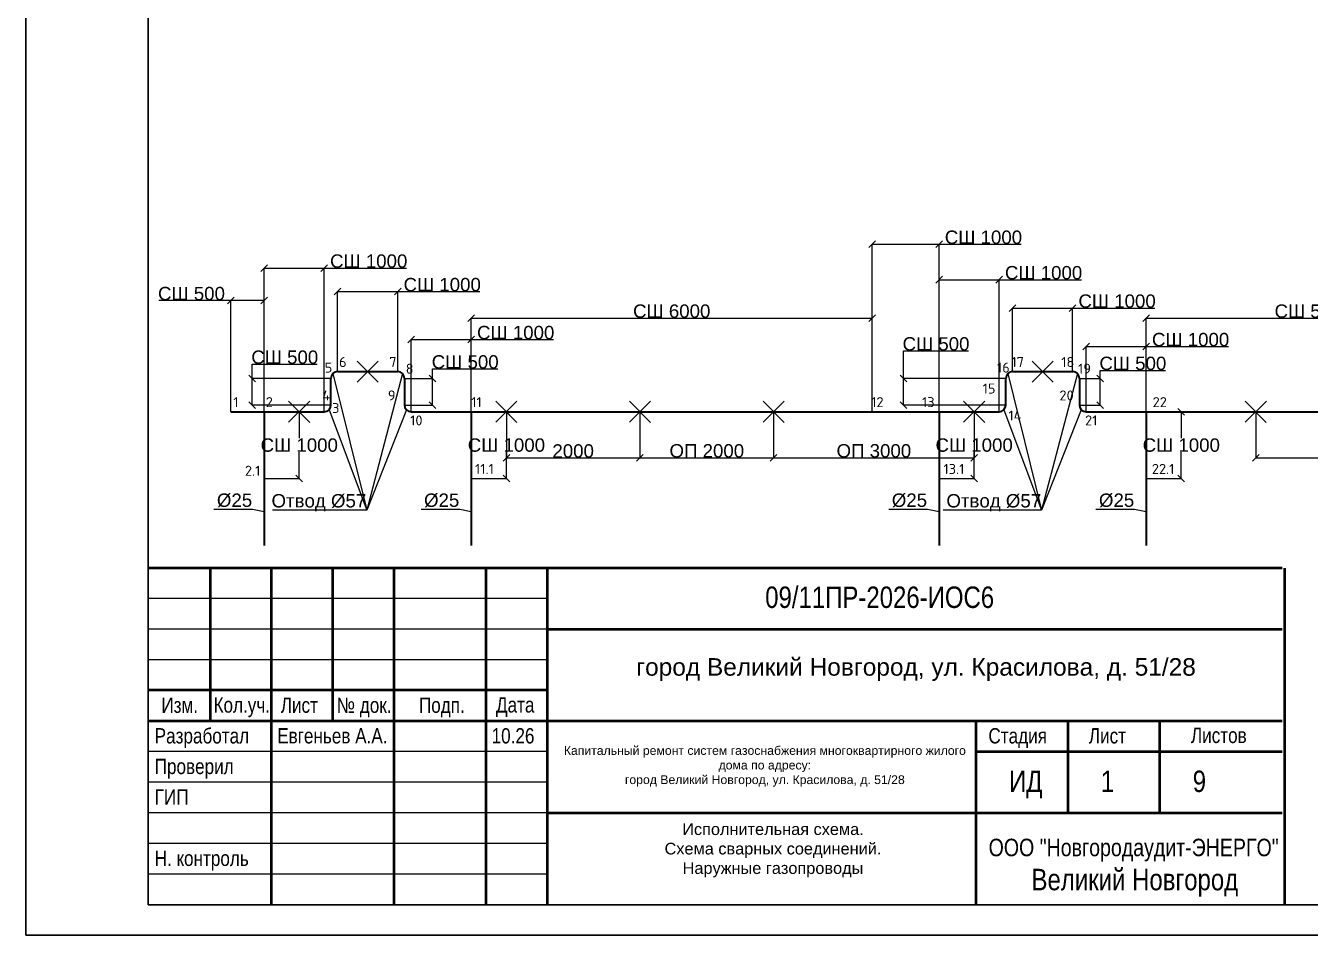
# Model space of a CAD drawing. Header units: inches. Extents: x -14875 to 29939, y -511 to 58086.
# Drawn here: x -8568 to 10657, y 30856 to 44471 of the extents above; entities that cross this region are included whole.
import ezdxf
from ezdxf import colors
from ezdxf.entities.mleader import LeaderData, LeaderLine
from ezdxf.enums import TextEntityAlignment as Align
from ezdxf.math import Vec2, Vec3

# ---------------------------------------------------------------- set-up
doc = ezdxf.new("R2010")
doc.units = ezdxf.units.IN
doc.header["$MEASUREMENT"] = 0
doc.linetypes.add('ACAD_ISO02W100', pattern=[15, 12, -3])
doc.layers.get('0').update_dxf_attribs({"color": 18, "true_color": 0x000000})
for name, color, linetype, lineweight in [('анп Рамка жирная', 7, 'Continuous', 50), ('ГП_Таbлицы', 7, 'Continuous', 50), ('Трубы', 7, 'Continuous', 40)]:
    doc.layers.add(name, color=color, linetype=linetype, lineweight=lineweight)
doc.styles.add('ISO', font='arial.ttf')
doc.styles.add('PROFIL', font='simplex.shx')
doc.styles.get("Standard").update_dxf_attribs({"font": 'arial.ttf'})
doc.dimstyles.get("Standard").update_dxf_attribs({"dimtxt": 0.18, "dimasz": 0.18, "dimexe": 0.18, "dimexo": 0.0625, "dimgap": 0.09, "dimtad": 0, "dimtih": 1, "dimtoh": 1, "dimdec": 4, "dimzin": 0, "dimdsep": 46, "dimtxsty": 'Standard', "dimcen": 0.09, "dimadec": 0, "dimazin": 0, "dimtfac": 1, "dimtdec": 4, "dimtofl": 0, "dimtmove": 0, "dimatfit": 3, "dimfxl": 1, "dimtolj": 1, "dimtzin": 0, "dimarcsym": 0})
doc.mleader_styles.duplicate_entry("Standard", '')

# ---------------------------------------------------------------- blocks, each defined once
blk = doc.blocks.new('_Oblique')
at = {"color": 0, "linetype": 'ByBlock', "lineweight": -2}
blk.add_line((-0.5, -0.5), (0.5, 0.5), dxfattribs=at)
blk = doc.blocks.new('*D16')
at = {"color": 0, "lineweight": -2, "transparency": 16777216}
for p, q in [((-5500, 40357), (-6574, 40357)), ((-5500, 38692), (-5500, 40357)), ((-5000, 40357), (-5500, 40357)), ((-5000, 38692), (-5000, 40357))]:
    blk.add_line(p, q, dxfattribs=at)
at = {"layer": 'Defpoints', "color": 0, "transparency": 16777216}
for p in [(-5000, 40357), (-5500, 38692), (-5000, 38692)]:
    blk.add_point(p, dxfattribs=at)
at = {"color": 0, "lineweight": -2, "transparency": 16777216, "xscale": 100, "yscale": 100, "zscale": 100, "rotation": 180}
blk.add_blockref('_Oblique', (-5500, 40357), dxfattribs=at)
at = {"color": 0, "lineweight": -2, "transparency": 16777216, "xscale": 100, "yscale": 100, "zscale": 100}
blk.add_blockref('_Oblique', (-5000, 40357), dxfattribs=at)
at = {"color": 0, "transparency": 16777216, "insert": (-6087, 40460), "char_height": 200, "attachment_point": 5}
blk.add_mtext('\\A1;СШ 500', dxfattribs=at)
blk = doc.blocks.new('*D17')
at = {"color": 0, "lineweight": -2, "transparency": 16777216}
for p, q in [((-5000, 38692), (-5000, 40843)), ((-5000, 40843), (-4100, 40843)), ((-4100, 38692), (-4100, 40843)), ((-4100, 40843), (-2870, 40843))]:
    blk.add_line(p, q, dxfattribs=at)
at = {"layer": 'Defpoints', "color": 0, "transparency": 16777216}
for p in [(-4100, 40843), (-5000, 38692), (-4100, 38692)]:
    blk.add_point(p, dxfattribs=at)
at = {"color": 0, "lineweight": -2, "transparency": 16777216, "xscale": 100, "yscale": 100, "zscale": 100, "rotation": 180}
blk.add_blockref('_Oblique', (-5000, 40843), dxfattribs=at)
at = {"color": 0, "lineweight": -2, "transparency": 16777216, "xscale": 100, "yscale": 100, "zscale": 100}
blk.add_blockref('_Oblique', (-4100, 40843), dxfattribs=at)
at = {"color": 0, "transparency": 16777216, "insert": (-3435, 40946), "char_height": 200, "attachment_point": 5}
blk.add_mtext('\\A1;СШ 1000', dxfattribs=at)
blk = doc.blocks.new('*D18')
at = {"color": 0, "lineweight": -2, "transparency": 16777216}
for p, q in [((-5178, 39192), (-5178, 39405)), ((-5178, 39405), (-4204, 39405)), ((-4000, 39192), (-5179, 39192)), ((-5178, 38792), (-5178, 39192)), ((-4000, 38792), (-5179, 38792))]:
    blk.add_line(p, q, dxfattribs=at)
at = {"layer": 'Defpoints', "color": 0, "transparency": 16777216}
for p in [(-5178, 39192), (-4000, 39192), (-4000, 38792)]:
    blk.add_point(p, dxfattribs=at)
at = {"color": 0, "lineweight": -2, "transparency": 16777216, "xscale": 100, "yscale": 100, "zscale": 100}
for p, rotation in [((-5178, 39192), 90), ((-5178, 38792), 270)]:
    blk.add_blockref('_Oblique', p, dxfattribs=dict(at, rotation=rotation))
at = {"color": 0, "transparency": 16777216, "insert": (-4691, 39508), "char_height": 200, "attachment_point": 5}
blk.add_mtext('\\A1;СШ 500', dxfattribs=at)
blk = doc.blocks.new('*D19')
at = {"color": 0, "lineweight": -2, "transparency": 16777216}
for p, q in [((-3900, 39292), (-3900, 40491)), ((-3900, 40490), (-3000, 40490)), ((-3000, 39292), (-3000, 40491)), ((-3000, 40490), (-1770, 40490))]:
    blk.add_line(p, q, dxfattribs=at)
at = {"layer": 'Defpoints', "color": 0, "transparency": 16777216}
for p in [(-3000, 40490), (-3900, 39292), (-3000, 39292)]:
    blk.add_point(p, dxfattribs=at)
at = {"color": 0, "lineweight": -2, "transparency": 16777216, "xscale": 100, "yscale": 100, "zscale": 100, "rotation": 180}
blk.add_blockref('_Oblique', (-3900, 40490), dxfattribs=at)
at = {"color": 0, "lineweight": -2, "transparency": 16777216, "xscale": 100, "yscale": 100, "zscale": 100}
blk.add_blockref('_Oblique', (-3000, 40490), dxfattribs=at)
at = {"color": 0, "transparency": 16777216, "insert": (-2335, 40594), "char_height": 200, "attachment_point": 5}
blk.add_mtext('\\A1;СШ 1000', dxfattribs=at)
blk = doc.blocks.new('*D20')
at = {"color": 0, "lineweight": -2, "transparency": 16777216}
for p, q in [((-2478, 39192), (-2478, 39333)), ((-2478, 39333), (-1504, 39333)), ((-2900, 39192), (-2478, 39192)), ((-2478, 38792), (-2478, 39192)), ((-2900, 38792), (-2478, 38792))]:
    blk.add_line(p, q, dxfattribs=at)
at = {"layer": 'Defpoints', "color": 0, "transparency": 16777216}
for p in [(-2900, 39192), (-2900, 38792), (-2478, 38792)]:
    blk.add_point(p, dxfattribs=at)
at = {"color": 0, "lineweight": -2, "transparency": 16777216, "xscale": 100, "yscale": 100, "zscale": 100}
for p, rotation in [((-2478, 39192), 90), ((-2478, 38792), 270)]:
    blk.add_blockref('_Oblique', p, dxfattribs=dict(at, rotation=rotation))
at = {"color": 0, "transparency": 16777216, "insert": (-1991, 39437), "char_height": 200, "attachment_point": 5}
blk.add_mtext('\\A1;СШ 500', dxfattribs=at)
blk = doc.blocks.new('*D21')
at = {"color": 0, "lineweight": -2, "transparency": 16777216}
for p, q in [((-2800, 38692), (-2800, 39772)), ((-2800, 39772), (-1900, 39772)), ((-1900, 38692), (-1900, 39772)), ((-1900, 39772), (-670, 39772))]:
    blk.add_line(p, q, dxfattribs=at)
at = {"layer": 'Defpoints', "color": 0, "transparency": 16777216}
for p in [(-1900, 39772), (-2800, 38692), (-1900, 38692)]:
    blk.add_point(p, dxfattribs=at)
at = {"color": 0, "lineweight": -2, "transparency": 16777216, "xscale": 100, "yscale": 100, "zscale": 100, "rotation": 180}
blk.add_blockref('_Oblique', (-2800, 39772), dxfattribs=at)
at = {"color": 0, "lineweight": -2, "transparency": 16777216, "xscale": 100, "yscale": 100, "zscale": 100}
blk.add_blockref('_Oblique', (-1900, 39772), dxfattribs=at)
at = {"color": 0, "transparency": 16777216, "insert": (-1235, 39876), "char_height": 200, "attachment_point": 5}
blk.add_mtext('\\A1;СШ 1000', dxfattribs=at)
blk = doc.blocks.new('*D22')
at = {"color": 0, "lineweight": -2, "transparency": 16777216}
for p, q in [((-5000, 38692), (-4474, 38692)), ((-4474, 38692), (-4474, 38296)), ((-4474, 37692), (-4474, 38089)), ((-5000, 37692), (-4474, 37692))]:
    blk.add_line(p, q, dxfattribs=at)
at = {"layer": 'Defpoints', "color": 0, "transparency": 16777216}
for p in [(-5000, 38692), (-5000, 37692), (-4474, 37692)]:
    blk.add_point(p, dxfattribs=at)
at = {"color": 0, "lineweight": -2, "transparency": 16777216, "xscale": 100, "yscale": 100, "zscale": 100}
for p, rotation in [((-4474, 38692), 90), ((-4474, 37692), 270)]:
    blk.add_blockref('_Oblique', p, dxfattribs=dict(at, rotation=rotation))
at = {"color": 0, "transparency": 16777216, "insert": (-4474, 38192), "char_height": 200, "attachment_point": 5}
blk.add_mtext('\\A1;СШ 1000', dxfattribs=at)
blk = doc.blocks.new('*D23')
at = {"color": 0, "lineweight": -2, "transparency": 16777216}
for p, q in [((-1900, 38692), (-1374, 38692)), ((-1374, 38692), (-1374, 38296)), ((-1374, 37692), (-1374, 38089)), ((-1900, 37692), (-1374, 37692))]:
    blk.add_line(p, q, dxfattribs=at)
at = {"layer": 'Defpoints', "color": 0, "transparency": 16777216}
for p in [(-1900, 38692), (-1900, 37692), (-1374, 37692)]:
    blk.add_point(p, dxfattribs=at)
at = {"color": 0, "lineweight": -2, "transparency": 16777216, "xscale": 100, "yscale": 100, "zscale": 100}
for p, rotation in [((-1374, 38692), 90), ((-1374, 37692), 270)]:
    blk.add_blockref('_Oblique', p, dxfattribs=dict(at, rotation=rotation))
at = {"color": 0, "transparency": 16777216, "insert": (-1374, 38192), "char_height": 200, "attachment_point": 5}
blk.add_mtext('\\A1;СШ 1000', dxfattribs=at)
blk = doc.blocks.new('*D24')
at = {"color": 0, "lineweight": -2, "transparency": 16777216}
for p, q in [((-1900, 38692), (-1900, 40094)), ((-1900, 40093), (4100, 40093)), ((4100, 38692), (4100, 40094))]:
    blk.add_line(p, q, dxfattribs=at)
at = {"layer": 'Defpoints', "color": 0, "transparency": 16777216}
for p in [(4100, 40093), (-1900, 38692), (4100, 38692)]:
    blk.add_point(p, dxfattribs=at)
at = {"color": 0, "lineweight": -2, "transparency": 16777216, "xscale": 100, "yscale": 100, "zscale": 100, "rotation": 180}
blk.add_blockref('_Oblique', (-1900, 40093), dxfattribs=at)
at = {"color": 0, "lineweight": -2, "transparency": 16777216, "xscale": 100, "yscale": 100, "zscale": 100}
blk.add_blockref('_Oblique', (4100, 40093), dxfattribs=at)
at = {"color": 0, "transparency": 16777216, "insert": (1100, 40197), "char_height": 200, "attachment_point": 5}
blk.add_mtext('\\A1;СШ 6000', dxfattribs=at)
blk = doc.blocks.new('*D25')
at = {"color": 0, "lineweight": -2, "transparency": 16777216}
for p, q in [((4100, 38692), (4100, 41200)), ((4100, 41200), (5100, 41200)), ((5100, 38692), (5100, 41200)), ((5100, 41200), (6330, 41200))]:
    blk.add_line(p, q, dxfattribs=at)
at = {"layer": 'Defpoints', "color": 0, "transparency": 16777216}
for p in [(5100, 41200), (4100, 38692), (5100, 38692)]:
    blk.add_point(p, dxfattribs=at)
at = {"color": 0, "lineweight": -2, "transparency": 16777216, "xscale": 100, "yscale": 100, "zscale": 100, "rotation": 180}
blk.add_blockref('_Oblique', (4100, 41200), dxfattribs=at)
at = {"color": 0, "lineweight": -2, "transparency": 16777216, "xscale": 100, "yscale": 100, "zscale": 100}
blk.add_blockref('_Oblique', (5100, 41200), dxfattribs=at)
at = {"color": 0, "transparency": 16777216, "insert": (5765, 41303), "char_height": 200, "attachment_point": 5}
blk.add_mtext('\\A1;СШ 1000', dxfattribs=at)
blk = doc.blocks.new('*D27')
at = {"color": 0, "lineweight": -2, "transparency": 16777216}
for p, q in [((5100, 38692), (5100, 40669)), ((5100, 40669), (6000, 40669)), ((6000, 38692), (6000, 40669)), ((6000, 40669), (7230, 40669))]:
    blk.add_line(p, q, dxfattribs=at)
at = {"layer": 'Defpoints', "color": 0, "transparency": 16777216}
for p in [(6000, 40669), (5100, 38692), (6000, 38692)]:
    blk.add_point(p, dxfattribs=at)
at = {"color": 0, "lineweight": -2, "transparency": 16777216, "xscale": 100, "yscale": 100, "zscale": 100, "rotation": 180}
blk.add_blockref('_Oblique', (5100, 40669), dxfattribs=at)
at = {"color": 0, "lineweight": -2, "transparency": 16777216, "xscale": 100, "yscale": 100, "zscale": 100}
blk.add_blockref('_Oblique', (6000, 40669), dxfattribs=at)
at = {"color": 0, "transparency": 16777216, "insert": (6665, 40772), "char_height": 200, "attachment_point": 5}
blk.add_mtext('\\A1;СШ 1000', dxfattribs=at)
blk = doc.blocks.new('*D28')
at = {"color": 0, "lineweight": -2, "transparency": 16777216}
for p, q in [((4567, 39192), (4567, 39603)), ((4567, 39603), (5542, 39603)), ((6100, 39192), (4567, 39192)), ((4567, 38792), (4567, 39192)), ((6100, 38792), (4567, 38792))]:
    blk.add_line(p, q, dxfattribs=at)
at = {"layer": 'Defpoints', "color": 0, "transparency": 16777216}
for p in [(4567, 39192), (6100, 39192), (6100, 38792)]:
    blk.add_point(p, dxfattribs=at)
at = {"color": 0, "lineweight": -2, "transparency": 16777216, "xscale": 100, "yscale": 100, "zscale": 100}
for p, rotation in [((4567, 39192), 90), ((4567, 38792), 270)]:
    blk.add_blockref('_Oblique', p, dxfattribs=dict(at, rotation=rotation))
at = {"color": 0, "transparency": 16777216, "insert": (5055, 39707), "char_height": 200, "attachment_point": 5}
blk.add_mtext('\\A1;СШ 500', dxfattribs=at)
blk = doc.blocks.new('*D29')
at = {"color": 0, "lineweight": -2, "transparency": 16777216}
for p, q in [((6200, 39292), (6200, 40244)), ((6200, 40244), (7100, 40244)), ((7100, 39292), (7100, 40244)), ((7100, 40244), (8330, 40244))]:
    blk.add_line(p, q, dxfattribs=at)
at = {"layer": 'Defpoints', "color": 0, "transparency": 16777216}
for p in [(7100, 40244), (6200, 39292), (7100, 39292)]:
    blk.add_point(p, dxfattribs=at)
at = {"color": 0, "lineweight": -2, "transparency": 16777216, "xscale": 100, "yscale": 100, "zscale": 100, "rotation": 180}
blk.add_blockref('_Oblique', (6200, 40244), dxfattribs=at)
at = {"color": 0, "lineweight": -2, "transparency": 16777216, "xscale": 100, "yscale": 100, "zscale": 100}
blk.add_blockref('_Oblique', (7100, 40244), dxfattribs=at)
at = {"color": 0, "transparency": 16777216, "insert": (7765, 40347), "char_height": 200, "attachment_point": 5}
blk.add_mtext('\\A1;СШ 1000', dxfattribs=at)
blk = doc.blocks.new('*D30')
at = {"color": 0, "lineweight": -2, "transparency": 16777216}
for p, q in [((7513, 39192), (7513, 39312)), ((7513, 39312), (8488, 39312)), ((7200, 39192), (7514, 39192)), ((7513, 38792), (7513, 39192)), ((7200, 38792), (7514, 38792))]:
    blk.add_line(p, q, dxfattribs=at)
at = {"layer": 'Defpoints', "color": 0, "transparency": 16777216}
for p in [(7200, 39192), (7200, 38792), (7513, 38792)]:
    blk.add_point(p, dxfattribs=at)
at = {"color": 0, "lineweight": -2, "transparency": 16777216, "xscale": 100, "yscale": 100, "zscale": 100}
for p, rotation in [((7513, 39192), 90), ((7513, 38792), 270)]:
    blk.add_blockref('_Oblique', p, dxfattribs=dict(at, rotation=rotation))
at = {"color": 0, "transparency": 16777216, "insert": (8001, 39415), "char_height": 200, "attachment_point": 5}
blk.add_mtext('\\A1;СШ 500', dxfattribs=at)
blk = doc.blocks.new('*D31')
at = {"color": 0, "lineweight": -2, "transparency": 16777216}
for p, q in [((7300, 38692), (7300, 39668)), ((7300, 39668), (8200, 39668)), ((8200, 38692), (8200, 39668)), ((8200, 39668), (9430, 39668))]:
    blk.add_line(p, q, dxfattribs=at)
at = {"layer": 'Defpoints', "color": 0, "transparency": 16777216}
for p in [(8200, 39668), (7300, 38692), (8200, 38692)]:
    blk.add_point(p, dxfattribs=at)
at = {"color": 0, "lineweight": -2, "transparency": 16777216, "xscale": 100, "yscale": 100, "zscale": 100, "rotation": 180}
blk.add_blockref('_Oblique', (7300, 39668), dxfattribs=at)
at = {"color": 0, "lineweight": -2, "transparency": 16777216, "xscale": 100, "yscale": 100, "zscale": 100}
blk.add_blockref('_Oblique', (8200, 39668), dxfattribs=at)
at = {"color": 0, "transparency": 16777216, "insert": (8865, 39771), "char_height": 200, "attachment_point": 5}
blk.add_mtext('\\A1;СШ 1000', dxfattribs=at)
blk = doc.blocks.new('*D32')
at = {"color": 0, "lineweight": -2, "transparency": 16777216}
for p, q in [((5100, 38692), (5626, 38692)), ((5626, 38692), (5626, 38296)), ((5626, 37692), (5626, 38089)), ((5100, 37692), (5626, 37692))]:
    blk.add_line(p, q, dxfattribs=at)
at = {"layer": 'Defpoints', "color": 0, "transparency": 16777216}
for p in [(5100, 38692), (5100, 37692), (5626, 37692)]:
    blk.add_point(p, dxfattribs=at)
at = {"color": 0, "lineweight": -2, "transparency": 16777216, "xscale": 100, "yscale": 100, "zscale": 100}
for p, rotation in [((5626, 38692), 90), ((5626, 37692), 270)]:
    blk.add_blockref('_Oblique', p, dxfattribs=dict(at, rotation=rotation))
at = {"color": 0, "transparency": 16777216, "insert": (5626, 38192), "char_height": 200, "attachment_point": 5}
blk.add_mtext('\\A1;СШ 1000', dxfattribs=at)
blk = doc.blocks.new('*D26')
at = {"color": 0, "lineweight": -2, "transparency": 16777216}
for p, q in [((8200, 38692), (8726, 38692)), ((8726, 38692), (8726, 38296)), ((8726, 37692), (8726, 38089)), ((8200, 37692), (8726, 37692))]:
    blk.add_line(p, q, dxfattribs=at)
at = {"layer": 'Defpoints', "color": 0, "transparency": 16777216}
for p in [(8200, 38692), (8200, 37692), (8726, 37692)]:
    blk.add_point(p, dxfattribs=at)
at = {"color": 0, "lineweight": -2, "transparency": 16777216, "xscale": 100, "yscale": 100, "zscale": 100}
for p, rotation in [((8726, 38692), 90), ((8726, 37692), 270)]:
    blk.add_blockref('_Oblique', p, dxfattribs=dict(at, rotation=rotation))
at = {"color": 0, "transparency": 16777216, "insert": (8726, 38192), "char_height": 200, "attachment_point": 5}
blk.add_mtext('\\A1;СШ 1000', dxfattribs=at)
blk = doc.blocks.new('*D33')
at = {"color": 0, "lineweight": -2, "transparency": 16777216}
for p, q in [((8200, 38692), (8200, 40094)), ((8200, 40094), (13200, 40094)), ((13200, 38692), (13200, 40094))]:
    blk.add_line(p, q, dxfattribs=at)
at = {"layer": 'Defpoints', "color": 0, "transparency": 16777216}
for p in [(13200, 40094), (8200, 38692), (13200, 38692)]:
    blk.add_point(p, dxfattribs=at)
at = {"color": 0, "lineweight": -2, "transparency": 16777216, "xscale": 100, "yscale": 100, "zscale": 100, "rotation": 180}
blk.add_blockref('_Oblique', (8200, 40094), dxfattribs=at)
at = {"color": 0, "lineweight": -2, "transparency": 16777216, "xscale": 100, "yscale": 100, "zscale": 100}
blk.add_blockref('_Oblique', (13200, 40094), dxfattribs=at)
at = {"color": 0, "transparency": 16777216, "insert": (10700, 40197), "char_height": 200, "attachment_point": 5}
blk.add_mtext('\\A1;СШ 5000', dxfattribs=at)
blk = doc.blocks.new('*D48')
at = {"color": 0, "lineweight": -2, "transparency": 16777216}
for p, q in [((-1374, 38693), (-1374, 38002)), ((625, 38693), (625, 38002)), ((-1374, 38002), (625, 38002))]:
    blk.add_line(p, q, dxfattribs=at)
at = {"layer": 'Defpoints', "color": 0, "transparency": 16777216}
for p in [(-1374, 38693), (625, 38693), (625, 38002)]:
    blk.add_point(p, dxfattribs=at)
at = {"color": 0, "lineweight": -2, "transparency": 16777216, "xscale": 100, "yscale": 100, "zscale": 100, "rotation": 180}
blk.add_blockref('_Oblique', (-1374, 38002), dxfattribs=at)
at = {"color": 0, "lineweight": -2, "transparency": 16777216, "xscale": 100, "yscale": 100, "zscale": 100}
blk.add_blockref('_Oblique', (625, 38002), dxfattribs=at)
at = {"color": 0, "transparency": 16777216, "insert": (-375, 38104), "char_height": 200, "attachment_point": 5}
blk.add_mtext('\\A1;2000', dxfattribs=at)
blk = doc.blocks.new('*D49')
at = {"color": 0, "lineweight": -2, "transparency": 16777216}
for p, q in [((625, 38692), (625, 38002)), ((2625, 38692), (2625, 38002)), ((625, 38002), (2625, 38002))]:
    blk.add_line(p, q, dxfattribs=at)
at = {"layer": 'Defpoints', "color": 0, "transparency": 16777216}
for p in [(625, 38692), (2625, 38692), (2625, 38002)]:
    blk.add_point(p, dxfattribs=at)
at = {"color": 0, "lineweight": -2, "transparency": 16777216, "xscale": 100, "yscale": 100, "zscale": 100, "rotation": 180}
blk.add_blockref('_Oblique', (625, 38002), dxfattribs=at)
at = {"color": 0, "lineweight": -2, "transparency": 16777216, "xscale": 100, "yscale": 100, "zscale": 100}
blk.add_blockref('_Oblique', (2625, 38002), dxfattribs=at)
at = {"color": 0, "transparency": 16777216, "insert": (1625, 38106), "char_height": 200, "attachment_point": 5}
blk.add_mtext('\\A1;ОП 2000', dxfattribs=at)
blk = doc.blocks.new('*D50')
at = {"color": 0, "lineweight": -2, "transparency": 16777216}
for p, q in [((2625, 38692), (2625, 38002)), ((5626, 38692), (5626, 38002)), ((2625, 38002), (5626, 38002))]:
    blk.add_line(p, q, dxfattribs=at)
at = {"layer": 'Defpoints', "color": 0, "transparency": 16777216}
for p in [(2625, 38692), (5626, 38692), (5626, 38002)]:
    blk.add_point(p, dxfattribs=at)
at = {"color": 0, "lineweight": -2, "transparency": 16777216, "xscale": 100, "yscale": 100, "zscale": 100, "rotation": 180}
blk.add_blockref('_Oblique', (2625, 38002), dxfattribs=at)
at = {"color": 0, "lineweight": -2, "transparency": 16777216, "xscale": 100, "yscale": 100, "zscale": 100}
blk.add_blockref('_Oblique', (5626, 38002), dxfattribs=at)
at = {"color": 0, "transparency": 16777216, "insert": (4125, 38106), "char_height": 200, "attachment_point": 5}
blk.add_mtext('\\A1;ОП 3000', dxfattribs=at)
blk = doc.blocks.new('*D51')
at = {"color": 0, "lineweight": -2, "transparency": 16777216}
for p, q in [((9840, 38692), (9840, 38002)), ((12840, 38692), (12840, 38002)), ((9840, 38002), (12840, 38002))]:
    blk.add_line(p, q, dxfattribs=at)
at = {"layer": 'Defpoints', "color": 0, "transparency": 16777216}
for p in [(9840, 38692), (12840, 38692), (12840, 38002)]:
    blk.add_point(p, dxfattribs=at)
at = {"color": 0, "lineweight": -2, "transparency": 16777216, "xscale": 100, "yscale": 100, "zscale": 100, "rotation": 180}
blk.add_blockref('_Oblique', (9840, 38002), dxfattribs=at)
at = {"color": 0, "lineweight": -2, "transparency": 16777216, "xscale": 100, "yscale": 100, "zscale": 100}
blk.add_blockref('_Oblique', (12840, 38002), dxfattribs=at)
at = {"color": 0, "transparency": 16777216, "insert": (11340, 38106), "char_height": 200, "attachment_point": 5}
blk.add_mtext('\\A1;ОП 3000', dxfattribs=at)

msp = doc.modelspace()

# ---------------------------------------------------------------- linework, layer by layer
at = {"color": 0}
for p, q in [((-3608.3, 39133.7), (-3291, 39450.7)), ((-3608.1, 39450.9), (-3291.2, 39133.6)), ((6491.7, 39133.7), (6809, 39450.7)), ((6491.9, 39450.9), (6808.8, 39133.6)), ((-4632.9, 38533.7), (-4315.6, 38850.7)), ((-4632.7, 38850.9), (-4315.7, 38533.6)), ((-1533.4, 38533.7), (-1216.1, 38850.7)), ((-1533.2, 38850.9), (-1216.3, 38533.6)), ((466.6, 38533.7), (783.9, 38850.7)), ((466.8, 38850.9), (783.7, 38533.6)), ((2466.6, 38533.7), (2783.9, 38850.7)), ((2466.8, 38850.9), (2783.7, 38533.6)), ((5466.6, 38533.7), (5783.9, 38850.7)), ((5466.8, 38850.9), (5783.7, 38533.6)), ((9681.3, 38533.7), (9998.6, 38850.7)), ((9681.5, 38850.9), (9998.4, 38533.6))]:
    msp.add_line(p, q, dxfattribs=at)
at = {"layer": 'анп Рамка жирная', "color": 7, "lineweight": 30, "ltscale": 0.001}
for p, q in [((-8568.2, 30855.5), (-8568.2, 58085.6)), ((-6734.5, 31314), (-6734.5, 57627.2)), ((29480.7, 31314), (-6734.5, 31314)), ((29939.1, 30855.5), (-8568.2, 30855.5))]:
    msp.add_line(p, q, dxfattribs=at)
at = {"layer": 'ГП_Таbлицы', "color": 7}
for p, q in [((-5809, 36356.6), (-5809, 34064.5)), ((-4892.2, 36356.6), (-4892.2, 31314)), ((-3975.3, 36356.6), (-3975.3, 34064.5)), ((-3058.5, 36356.6), (-3058.5, 31314)), ((-1683.2, 36356.6), (-1683.2, 31314)), ((-766.4, 36356.6), (-766.4, 31314)), ((10268.6, 36353.2), (10268.4, 31314.2)), ((-766.4, 35439.8), (10235.7, 35439.8)), ((-766.4, 34522.9), (-6725.9, 34522.9)), ((-6725.9, 34064.5), (10235.7, 34064.5)), ((5651.5, 34064.5), (5651.5, 31314)), ((7026.7, 34064.5), (7026.7, 32689.2)), ((8402, 34064.5), (8402, 32689.2)), ((5651.5, 33606.1), (10235.7, 33606.1)), ((-766.4, 32689.2), (10235.7, 32689.2))]:
    msp.add_line(p, q, dxfattribs=at)
at = {"layer": 'ГП_Таbлицы', "color": 7, "lineweight": -3}
for p, q in [((-766.4, 35898.2), (-6725.9, 35898.2)), ((-766.4, 35439.8), (-6725.9, 35439.8)), ((-766.4, 34981.3), (-6725.9, 34981.3)), ((-766.4, 33606.1), (-6725.9, 33606.1)), ((-766.4, 33147.7), (-6725.9, 33147.7)), ((-766.4, 32689.2), (-6725.9, 32689.2)), ((-766.4, 32230.8), (-6725.9, 32230.8)), ((-766.4, 31772.4), (-6725.9, 31772.4))]:
    msp.add_line(p, q, dxfattribs=at)
at = {"layer": 'ГП_Таbлицы', "color": 7}
msp.add_lwpolyline([(-6725.9, 36356.6), (-6725.9, 36356.6), (10235.7, 36356.6)], dxfattribs=at)
at = {"layer": 'Трубы', "color": 18, "true_color": 0x000000}
for p, q in [((-3899.6, 39292.2), (-2999.6, 39292.2)), ((6200.4, 39292.2), (7100.4, 39292.2)), ((-3999.6, 38792.2), (-3999.6, 39192.2)), ((-2899.6, 39192.2), (-2899.6, 38792.2)), ((6100.4, 38792.2), (6100.4, 39192.2)), ((7200.4, 39192.2), (7200.4, 38792.2)), ((-5499.6, 38692.2), (-4999.6, 38692.2)), ((-4999.6, 38692.2), (-4099.6, 38692.2)), ((-4999.6, 38692.2), (-4999.6, 37692.2)), ((-2799.6, 38692.2), (-1899.6, 38692.2)), ((-1899.6, 38692.2), (4100.4, 38692.2)), ((-1899.6, 38692.2), (-1899.6, 37692.2)), ((4100.4, 38692.2), (5100.4, 38692.2)), ((5100.4, 38692.2), (5100.4, 37692.2)), ((5100.4, 38692.2), (6000.4, 38692.2)), ((7300.4, 38692.2), (8200.4, 38692.2)), ((8200.4, 38692.2), (8200.4, 37692.2)), ((8200.4, 38692.2), (13200.4, 38692.2)), ((-4999.6, 37692.2), (-4999.6, 36692.2)), ((-1899.6, 37692.2), (-1899.6, 36692.2)), ((5100.4, 37692.2), (5100.4, 36692.2)), ((8200.4, 37692.2), (8200.4, 36692.2))]:
    msp.add_line(p, q, dxfattribs=at)
for centre, start, end in [((-3899.6, 39192.2), 90, 180), ((-2999.6, 39192.2), 0, 90), ((6200.4, 39192.2), 90, 180), ((7100.4, 39192.2), 0, 90), ((-4099.6, 38792.2), 270, 0), ((-2799.6, 38792.2), 180, 270), ((6000.4, 38792.2), 270, 0), ((7300.4, 38792.2), 180, 270)]:
    msp.add_arc(centre, 100, start, end, dxfattribs=at)

# ---------------------------------------------------------------- texts
at = {"color": 0, "style": 'PROFIL'}
for s, p in [('5', (-4036.4, 39353.3)), ('6', (-3822.1, 39436)), ('7', (-3072.7, 39436)), ('8', (-2822.1, 39336)), ('16', (6063.6, 39353.3)), ('17', (6277.9, 39436)), ('18', (7027.3, 39436)), ('19', (7277.9, 39336)), ('15', (5849.6, 39039.5)), ('1', (-5422.1, 38836)), ('2', (-4922.1, 38836)), ('4', (-4071.1, 38936)), ('9', (-3090.9, 38936)), ('11', (-1822.1, 38836)), ('12', (4177.9, 38836)), ('13', (4940.3, 38836)), ('20', (7009.1, 38936)), ('22', (8403.7, 38836)), ('3', (-3927.7, 38747.8)), ('14', (6236.9, 38636)), ('10', (-2722.1, 38562)), ('21', (7377.9, 38562)), ('2.1', (-5172, 37808.9)), ('11.1', (-1703.1, 37836)), ('13.1', (5323, 37836)), ('22.1', (8453.6, 37836))]:
    msp.add_text(s, height=150, dxfattribs=at).set_placement(p, align=Align.MIDDLE)
at = {"layer": 'ГП_Таbлицы', "color": 7, "style": 'ISO', "width": 0.8}
for s, height, p in [('09/11ПР-2026-ИОС6', 320.894, (2499.2, 35755.3)), ('Изм.', 229.21, (-6537.7, 34185.5)), ('Кол.уч.', 229.21, (-5756.8, 34188.6)), ('Лист', 229.21, (-4751.6, 34185.5)), ('№ док.', 229.21, (-3914, 34185.5)), ('Подп.', 229.21, (-2683.3, 34185.5)), ('Дата', 229.21, (-1529.7, 34190.4)), ('Разработал', 229.21, (-6638.1, 33727)), ('Евгеньев А.А.', 229.21, (-4804.5, 33727)), ('10.26', 229.21, (-1595.5, 33727)), ('Стадия', 229.21, (5839.6, 33727)), ('Лист', 229.21, (7342.1, 33727)), ('Листов', 229.21, (8870, 33733.4)), ('Проверил', 229.21, (-6638.1, 33268.6)), ('ИД', 320.89, (6146.7, 33000.2)), ('1', 320.9, (7521.9, 33000.2)), ('9', 320.9, (8897.2, 33000.2)), ('ГИП', 229.21, (-6638.1, 32810.2)), ('Н. контроль', 229.21, (-6638.1, 31893.4))]:
    msp.add_text(s, height=height, dxfattribs=at).set_placement(p)
for s, height, p in [('ООО "Новгородаудит-ЭНЕРГО"', 261.954, (8013, 32039.3)), ('Великий Новгород', 320.894, (8030.9, 31529.7))]:
    msp.add_text(s, height=height, dxfattribs=at).set_placement(p, align=Align.CENTER)
at = {"layer": 'Трубы', "linetype": 'ACAD_ISO02W100', "attachment_point": 1}
for s, width, heights, insert, char_height in [('\\pxt26;город Великий Новгород, ул. Красилова, д. 51/28', 10800.93, [-343.4], (567.9, 35003.8), 261.954), ('\\pxa0.66667,sm1,qc;Капитальный ремонт систем газоснабжения многоквартирного жилого дома по адресу:\\P\\pa0,s*,t26;город Великий Новгород, ул. Красилова, д. 51/28', 6133.06, [-699.5], (-572.9, 33687), 130.977), ('\\pxa0.66667,sm1,qc;Исполнительная схема.\\PСхема сварных соединений.\\PНаружные газопроводы', 6641.412, [-1051.5], (-705.4, 32531.5), 174.636)]:
    msp.add_mtext_dynamic_manual_height_columns(s, width=width, gutter_width=10.9, heights=heights, dxfattribs=dict(at, insert=insert, char_height=char_height))

# ---------------------------------------------------------------- dimensions: what is measured, and where the dimension line sits
at = {"color": 18, "true_color": 0x000000}
for base, p1, p2, override, picture, middle in [((5100.4, 41199.6), (4100.4, 38692.2), (5100.4, 38692.2), {"dimtxt": 200, "dimasz": 100, "dimtad": 1, "dimdec": 0, "dimzin": 12, "dimpost": 'СШ <>', "dimblk1": 'Oblique', "dimblk2": 'Oblique', "dimsah": 1}, '*D25', (5765.3, 41303.1)), ((4100.4, 40093.4), (-1899.6, 38692.2), (4100.4, 38692.2), {"dimtxt": 200, "dimasz": 100, "dimtad": 1, "dimdec": 0, "dimzin": 12, "dimlunit": 2, "dimpost": 'СШ <>', "dimblk1": 'Oblique', "dimblk2": 'Oblique', "dimsah": 1}, '*D24', (1100.4, 40196.9)), ((13200.4, 40093.5), (8200.4, 38692.2), (13200.4, 38692.2), {"dimtxt": 200, "dimasz": 100, "dimtad": 1, "dimdec": 0, "dimzin": 12, "dimlunit": 2, "dimpost": 'СШ <>', "dimblk1": 'Oblique', "dimblk2": 'Oblique', "dimsah": 1}, '*D33', (10700.4, 40197)), ((2625.2, 38002.3), (624.8, 38691.8), (2625.2, 38692.2), {"dimtxt": 200, "dimasz": 100, "dimtad": 1, "dimdec": 0, "dimzin": 12, "dimlunit": 2, "dimpost": 'ОП <>', "dimblk1": 'Oblique', "dimblk2": 'Oblique', "dimsah": 1}, '*D49', (1625, 38105.9)), ((5625.6, 38002.3), (2625.2, 38692.2), (5625.6, 38691.8), {"dimtxt": 200, "dimasz": 100, "dimtad": 1, "dimdec": 0, "dimzin": 12, "dimlunit": 2, "dimpost": 'ОП <>', "dimblk1": 'Oblique', "dimblk2": 'Oblique', "dimsah": 1}, '*D50', (4125.4, 38106)), ((12840, 38002.3), (9840, 38692.2), (12840, 38692.2), {"dimtxt": 200, "dimasz": 100, "dimtad": 1, "dimdec": 0, "dimzin": 12, "dimlunit": 2, "dimpost": 'ОП <>', "dimblk1": 'Oblique', "dimblk2": 'Oblique', "dimsah": 1}, '*D51', (11340, 38106))]:
    dim = msp.add_linear_dim(base=base, p1=p1, p2=p2, dimstyle='Standard', override=override, dxfattribs=at)
    dim.commit()
    dim.dimension.update_dxf_attribs({"geometry": picture, "text_midpoint": middle})
for base, p1, p2, text, override, picture, middle in [((-4099.6, 40842.5), (-4999.6, 38692.2), (-4099.6, 38692.2), 'СШ 1000', {"dimtxt": 200, "dimasz": 100, "dimtad": 1, "dimdec": 0, "dimzin": 12, "dimpost": 'СШ <>', "dimblk1": 'Oblique', "dimblk2": 'Oblique', "dimsah": 1}, '*D17', (-3434.7, 40946)), ((6000.4, 40668.5), (5100.4, 38692.2), (6000.4, 38692.2), 'СШ 1000', {"dimtxt": 200, "dimasz": 100, "dimtad": 1, "dimdec": 0, "dimzin": 12, "dimpost": 'СШ <>', "dimblk1": 'Oblique', "dimblk2": 'Oblique', "dimsah": 1}, '*D27', (6665.3, 40772)), ((-2999.6, 40490.4), (-3899.6, 39292.2), (-2999.6, 39292.2), 'СШ 1000', {"dimtxt": 200, "dimasz": 100, "dimtad": 1, "dimdec": 0, "dimzin": 12, "dimpost": 'СШ <>', "dimblk1": 'Oblique', "dimblk2": 'Oblique', "dimsah": 1}, '*D19', (-2334.7, 40593.9)), ((7100.4, 40243.9), (6200.4, 39292.2), (7100.4, 39292.2), 'СШ 1000', {"dimtxt": 200, "dimasz": 100, "dimtad": 1, "dimdec": 0, "dimzin": 12, "dimpost": 'СШ <>', "dimblk1": 'Oblique', "dimblk2": 'Oblique', "dimsah": 1}, '*D29', (7765.3, 40347.4)), ((-1899.6, 39772.1), (-2799.6, 38692.2), (-1899.6, 38692.2), 'СШ 1000', {"dimtxt": 200, "dimasz": 100, "dimtad": 1, "dimdec": 0, "dimzin": 12, "dimpost": 'СШ <>', "dimblk1": 'Oblique', "dimblk2": 'Oblique', "dimsah": 1}, '*D21', (-1234.7, 39875.6)), ((8200.4, 39667.6), (7300.4, 38692.2), (8200.4, 38692.2), 'СШ 1000', {"dimtxt": 200, "dimasz": 100, "dimtad": 1, "dimdec": 0, "dimzin": 12, "dimpost": 'СШ <>', "dimblk1": 'Oblique', "dimblk2": 'Oblique', "dimsah": 1}, '*D31', (8865.3, 39771.1)), ((624.8, 38002.3), (-1374.4, 38692.6), (624.8, 38692.6), '2000', {"dimtxt": 200, "dimasz": 100, "dimtad": 1, "dimdec": 0, "dimzin": 12, "dimlunit": 2, "dimpost": 'ОП <>', "dimblk1": 'Oblique', "dimblk2": 'Oblique', "dimsah": 1}, '*D48', (-374.8, 38104.5))]:
    dim = msp.add_linear_dim(base=base, p1=p1, p2=p2, text=text, dimstyle='Standard', override=override, dxfattribs=at)
    dim.commit()
    dim.dimension.update_dxf_attribs({"geometry": picture, "text_midpoint": middle})
dim = msp.add_linear_dim(base=(-4999.6, 40356.7), p1=(-5499.6, 38692.2), p2=(-4999.6, 38692.2), dimstyle='Standard', override={"dimtxt": 200, "dimasz": 100, "dimtad": 1, "dimdec": 0, "dimzin": 12, "dimpost": 'СШ <>', "dimblk1": 'Oblique', "dimblk2": 'Oblique', "dimsah": 1}, dxfattribs=at)
dim.commit()
dim.dimension.update_dxf_attribs({"geometry": '*D16', "text_midpoint": (-6086.9, 40356.7), "dimtype": 160})
for base, p1, p2, picture, middle in [((4567.4, 39192.2), (6100.4, 38792.2), (6100.4, 39192.2), '*D28', (5054.7, 39603.2)), ((-5178.4, 39192.2), (-3999.6, 38792.2), (-3999.6, 39192.2), '*D18', (-4691.1, 39404.6)), ((-2478.3, 38792.2), (-2899.6, 39192.2), (-2899.6, 38792.2), '*D20', (-1991.1, 39333.3)), ((7513.5, 38792.2), (7200.4, 39192.2), (7200.4, 38792.2), '*D30', (8000.7, 39311.7))]:
    dim = msp.add_linear_dim(base=base, p1=p1, p2=p2, angle=90, text='СШ 500', dimstyle='Standard', override={"dimtxt": 200, "dimasz": 100, "dimtad": 1, "dimdec": 0, "dimzin": 12, "dimpost": 'СШ <>', "dimblk1": 'Oblique', "dimblk2": 'Oblique', "dimsah": 1}, dxfattribs=at)
    dim.commit()
    dim.dimension.update_dxf_attribs({"geometry": picture, "text_midpoint": middle, "dimtype": 160})
for base, p1, p2, picture, middle in [((-4474.4, 37692.2), (-4999.6, 38692.2), (-4999.6, 37692.2), '*D22', (-4474.4, 38192.2)), ((-1374.4, 37692.2), (-1899.6, 38692.2), (-1899.6, 37692.2), '*D23', (-1374.4, 38192.2)), ((5625.6, 37692.2), (5100.4, 38692.2), (5100.4, 37692.2), '*D32', (5625.6, 38192.2)), ((8725.6, 37692.2), (8200.4, 38692.2), (8200.4, 37692.2), '*D26', (8725.6, 38192.2))]:
    dim = msp.add_linear_dim(base=base, p1=p1, p2=p2, angle=90, dimstyle='Standard', override={"dimtxt": 200, "dimasz": 100, "dimtad": 1, "dimdec": 0, "dimzin": 12, "dimlunit": 2, "dimpost": 'СШ <>', "dimblk1": 'Oblique', "dimblk2": 'Oblique', "dimsah": 1}, dxfattribs=at)
    dim.commit()
    dim.dimension.update_dxf_attribs({"geometry": picture, "text_midpoint": middle})

# ---------------------------------------------------------------- leaders
at = {"color": 0}
ml = msp.add_multileader_mtext('', dxfattribs=at)
ml.set_content('Отвод %%C57')
ml.set_leader_properties(color=256)
ml.build(insert=Vec2(0, 0))
ml.multileader.update_dxf_attribs({"has_dogleg": 0, "text_left_attachment_type": 6, "text_right_attachment_type": 6, "dogleg_length": 2, "arrow_head_size": 0})
ctx = ml.context
ctx.base_point, ctx.char_height, ctx.arrow_head_size, ctx.landing_gap_size, ctx.plane_origin, ctx.plane_x_axis = Vec3(-4869.7, 37218.4), 200, 0, 6.45, Vec3(-3546.5, 39181.3), Vec3(1, 0, 0)
ctx.left_attachment, ctx.right_attachment, ctx.text_align_type = 6, 6, 2
notes = []
notes.append((ctx, [(1, (1, 1, 0), (-3463.1, 37218.4), (-1, 0, 0), 2, [(0, [(-2870.3, 38721.5)], 0, []), (1, [(-2928.9, 39262.9)], 0, []), (2, [(-3970.3, 39262.9)], 0, []), (3, [(-4028.9, 38721.5)], 0, [])])]))
ctx.mtext.insert, ctx.mtext.text_direction, ctx.mtext.defined_height, ctx.mtext.alignment, ctx.mtext.flow_direction = Vec3(-3471.6, 37459.5), Vec3(1, 0, 0), 96, 3, 5
ml = msp.add_multileader_mtext('', dxfattribs=at)
ml.set_content('Отвод %%C57 ')
ml.set_leader_properties(color=256)
ml.build(insert=Vec2(0, 0))
ml.multileader.update_dxf_attribs({"has_dogleg": 0, "text_left_attachment_type": 6, "text_right_attachment_type": 6, "dogleg_length": 2, "arrow_head_size": 0})
ctx = ml.context
ctx.base_point, ctx.char_height, ctx.arrow_head_size, ctx.landing_gap_size, ctx.plane_origin, ctx.plane_x_axis = Vec3(5230.3, 37218.4), 200, 0, 6.45, Vec3(6553.5, 39181.3), Vec3(1, 0, 0)
ctx.left_attachment, ctx.right_attachment, ctx.text_align_type = 6, 6, 2
notes.append((ctx, [(1, (1, 1, 0), (6636.9, 37218.4), (-1, 0, 0), 2, [(0, [(7229.7, 38721.5)], 0, []), (1, [(7171.1, 39262.9)], 0, []), (2, [(6129.7, 39262.9)], 0, []), (3, [(6071.1, 38721.5)], 0, [])])]))
ctx.mtext.insert, ctx.mtext.text_direction, ctx.mtext.defined_height, ctx.mtext.alignment, ctx.mtext.flow_direction = Vec3(6628.4, 37459.5), Vec3(1, 0, 0), 96, 3, 5
ml = msp.add_multileader_mtext('', dxfattribs=at)
ml.set_content('%%C25 ')
ml.set_leader_properties(color=256)
ml.build(insert=Vec2(0, 0))
ml.multileader.update_dxf_attribs({"has_dogleg": 0, "text_left_attachment_type": 6, "text_right_attachment_type": 6, "dogleg_length": 2, "arrow_head_size": 0})
ctx = ml.context
ctx.base_point, ctx.char_height, ctx.arrow_head_size, ctx.landing_gap_size, ctx.plane_origin, ctx.plane_x_axis = Vec3(-5690.6, 37228.3), 200, 0, 6.45, Vec3(-5675.8, 37652), Vec3(1, 0, 0)
ctx.left_attachment, ctx.right_attachment, ctx.text_align_type = 6, 6, 2
notes.append((ctx, [(1, (1, 1, 0), (-5170.1, 37228.3), (-1, 0, 0), 2, [(0, [(-4999.6, 37192.2)], 0, [])])]))
ctx.mtext.insert, ctx.mtext.text_direction, ctx.mtext.defined_height, ctx.mtext.alignment, ctx.mtext.flow_direction = Vec3(-5178.6, 37468.3), Vec3(1, 0, 0), 96, 3, 5
ml = msp.add_multileader_mtext('', dxfattribs=at)
ml.set_content('%%C25 ')
ml.set_leader_properties(color=256)
ml.build(insert=Vec2(0, 0))
ml.multileader.update_dxf_attribs({"has_dogleg": 0, "text_left_attachment_type": 6, "text_right_attachment_type": 6, "dogleg_length": 2, "arrow_head_size": 0})
ctx = ml.context
ctx.base_point, ctx.char_height, ctx.arrow_head_size, ctx.landing_gap_size, ctx.plane_origin, ctx.plane_x_axis = Vec3(-2590.6, 37228.3), 200, 0, 6.45, Vec3(-2575.8, 37652), Vec3(1, 0, 0)
ctx.left_attachment, ctx.right_attachment, ctx.text_align_type = 6, 6, 2
notes.append((ctx, [(1, (1, 1, 0), (-2070.1, 37228.3), (-1, 0, 0), 2, [(0, [(-1899.6, 37192.2)], 0, [])])]))
ctx.mtext.insert, ctx.mtext.text_direction, ctx.mtext.defined_height, ctx.mtext.alignment, ctx.mtext.flow_direction = Vec3(-2078.6, 37468.3), Vec3(1, 0, 0), 96, 3, 5
ml = msp.add_multileader_mtext('', dxfattribs=at)
ml.set_content('%%C25 ')
ml.set_leader_properties(color=256)
ml.build(insert=Vec2(0, 0))
ml.multileader.update_dxf_attribs({"has_dogleg": 0, "text_left_attachment_type": 6, "text_right_attachment_type": 6, "dogleg_length": 2, "arrow_head_size": 0})
ctx = ml.context
ctx.base_point, ctx.char_height, ctx.arrow_head_size, ctx.landing_gap_size, ctx.plane_origin, ctx.plane_x_axis = Vec3(4409.4, 37228.3), 200, 0, 6.45, Vec3(4424.2, 37652), Vec3(1, 0, 0)
ctx.left_attachment, ctx.right_attachment, ctx.text_align_type = 6, 6, 2
notes.append((ctx, [(1, (1, 1, 0), (4929.9, 37228.3), (-1, 0, 0), 2, [(0, [(5100.4, 37192.2)], 0, [])])]))
ctx.mtext.insert, ctx.mtext.text_direction, ctx.mtext.defined_height, ctx.mtext.alignment, ctx.mtext.flow_direction = Vec3(4921.4, 37468.3), Vec3(1, 0, 0), 96, 3, 5
ml = msp.add_multileader_mtext('', dxfattribs=at)
ml.set_content('%%C25 ')
ml.set_leader_properties(color=256)
ml.build(insert=Vec2(0, 0))
ml.multileader.update_dxf_attribs({"has_dogleg": 0, "text_left_attachment_type": 6, "text_right_attachment_type": 6, "dogleg_length": 2, "arrow_head_size": 0})
ctx = ml.context
ctx.base_point, ctx.char_height, ctx.arrow_head_size, ctx.landing_gap_size, ctx.plane_origin, ctx.plane_x_axis = Vec3(7509.4, 37228.3), 200, 0, 6.45, Vec3(7524.2, 37652), Vec3(1, 0, 0)
ctx.left_attachment, ctx.right_attachment, ctx.text_align_type = 6, 6, 2
notes.append((ctx, [(1, (1, 1, 0), (8029.9, 37228.3), (-1, 0, 0), 2, [(0, [(8200.4, 37192.2)], 0, [])])]))
ctx.mtext.insert, ctx.mtext.text_direction, ctx.mtext.defined_height, ctx.mtext.alignment, ctx.mtext.flow_direction = Vec3(8021.4, 37468.3), Vec3(1, 0, 0), 96, 3, 5
for ctx, leaders in notes:
    for number, flags, end, landing, length, lines in leaders:
        leader = LeaderData()
        leader.index, (leader.has_last_leader_line, leader.has_dogleg_vector, leader.attachment_direction) = number, flags
        leader.last_leader_point, leader.dogleg_vector, leader.dogleg_length = Vec3(end), Vec3(landing), length
        for number, points, colour, breaks in lines:
            line = LeaderLine()
            line.index, line.vertices, line.color, line.breaks = number, Vec3.list(points), colors.encode_raw_color(colour), breaks
            leader.lines.append(line)
        ctx.leaders.append(leader)

doc.saveas('drawing.dxf')
